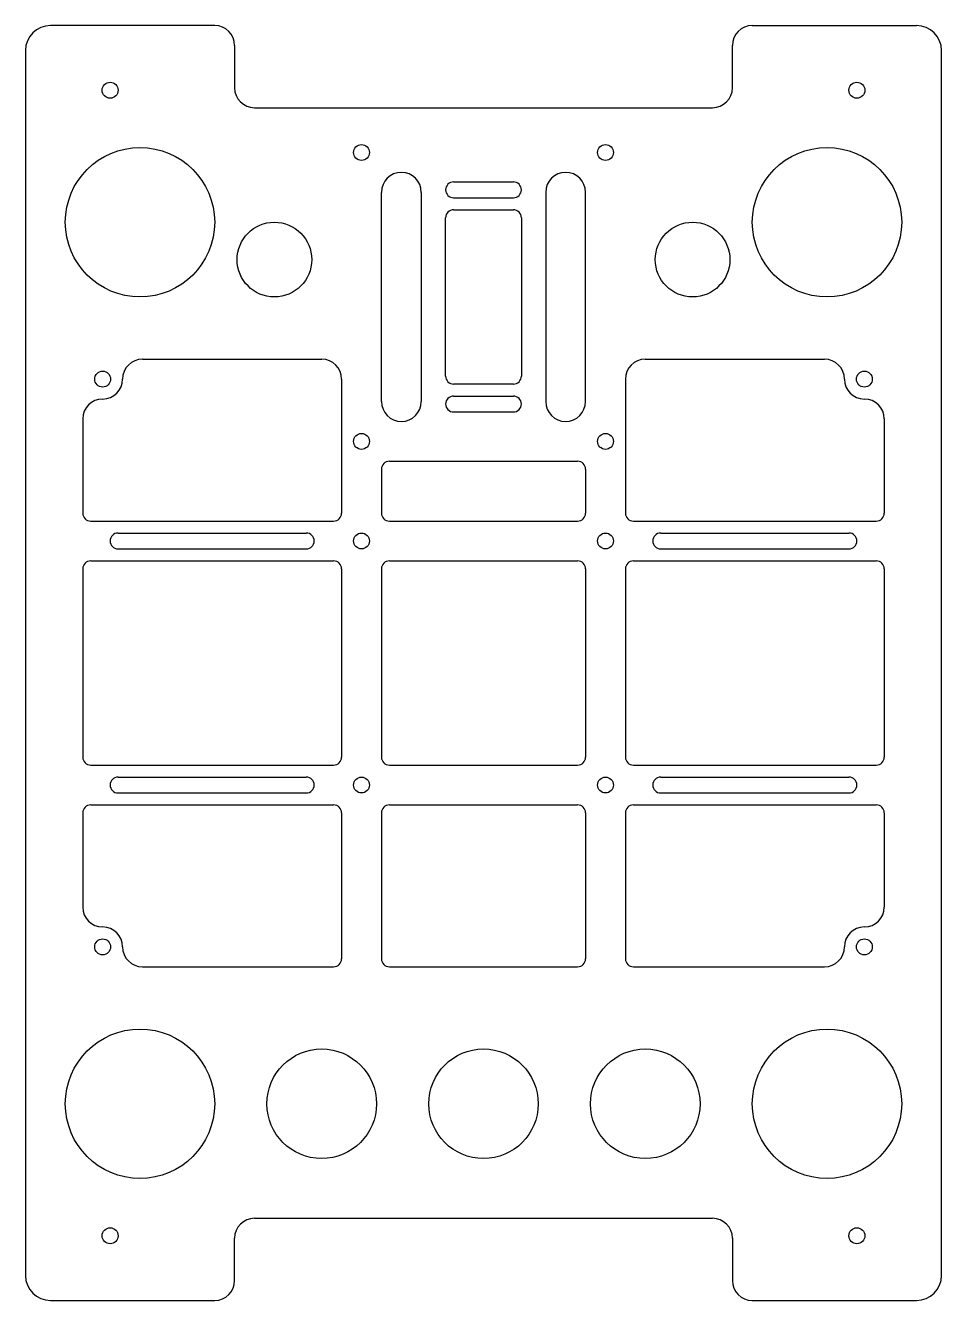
# Model space of a CAD drawing. Header units: millimetres. Extents: x -92 to 92, y -128 to 128.
import ezdxf

# ---------------------------------------------------------------- set-up
doc = ezdxf.new("R2010")
doc.units = ezdxf.units.MM
doc.layers.add('粗实线', color=7, linetype='Continuous', lineweight=30)
doc.layers.add('粗实线层', color=7, linetype='Continuous', lineweight=30)

msp = doc.modelspace()

# ---------------------------------------------------------------- linework, layer by layer
for p, q in [((-28.5, 57), (-28.5, 30.1)), ((28.5, 57), (28.5, 30.1)), ((-20.5, 38.9), (-20.5, 30.1)), ((20.5, 38.9), (20.5, 30.1)), ((-78.9, 28.5), (-30.1, 28.5)), ((-18.9, 28.5), (18.9, 28.5)), ((30.1, 28.5), (78.9, 28.5)), ((-78.9, 20.5), (-30.1, 20.5)), ((-18.9, 20.5), (18.9, 20.5)), ((30.1, 20.5), (78.9, 20.5)), ((-28.5, 18.9), (-28.5, -18.9)), ((-20.5, 18.9), (-20.5, -18.9)), ((20.5, 18.9), (20.5, -18.9)), ((28.5, 18.9), (28.5, -18.9)), ((-78.9, -20.5), (-30.1, -20.5)), ((-18.9, -20.5), (18.9, -20.5)), ((30.1, -20.5), (78.9, -20.5)), ((-78.9, -28.5), (-30.1, -28.5)), ((-28.5, -30.1), (-28.5, -59.4)), ((-20.5, -30.1), (-20.5, -59.4)), ((-18.9, -28.5), (18.9, -28.5)), ((20.5, -30.1), (20.5, -59.4)), ((28.5, -30.1), (28.5, -59.4)), ((30.1, -28.5), (78.9, -28.5))]:
    msp.add_line(p, q)
for centre, start, end in [((-18.9, 38.9), 90, 180), ((18.9, 38.9), 0, 90), ((-78.9, 30.1), 180, 270), ((-30.1, 30.1), 270, 0), ((-18.9, 30.1), 180, 270), ((18.9, 30.1), 270, 0), ((30.1, 30.1), 180, 270), ((78.9, 30.1), 270, 0), ((-78.9, 18.9), 90, 180), ((-30.1, 18.9), 0, 90), ((-18.9, 18.9), 90, 180), ((18.9, 18.9), 0, 90), ((30.1, 18.9), 90, 180), ((78.9, 18.9), 0, 90), ((-78.9, -18.9), 180, 270), ((-30.1, -18.9), 270, 0), ((-18.9, -18.9), 180, 270), ((18.9, -18.9), 270, 0), ((30.1, -18.9), 180, 270), ((78.9, -18.9), 270, 0), ((-78.9, -30.1), 90, 180), ((-30.1, -30.1), 0, 90), ((-18.9, -30.1), 90, 180), ((18.9, -30.1), 0, 90), ((30.1, -30.1), 90, 180), ((78.9, -30.1), 0, 90), ((-30.1, -59.4), 270, 0), ((-18.9, -59.4), 180, 270), ((18.9, -59.4), 270, 0), ((30.1, -59.4), 180, 270)]:
    msp.add_arc(centre, 1.6, start, end)
at = {"layer": '粗实线'}
for p, q in [((-54, 128), (-87, 128)), ((54, 128), (87, 128)), ((-92, 123), (-92, -123)), ((-50, 124), (-50, 115.5)), ((50, 115.5), (50, 124)), ((92, -123), (92, 123)), ((-46, 111.5), (46, 111.5)), ((-6, 96.6), (6, 96.6)), ((-20.5, 52.5), (-20.5, 94.5)), ((-12.5, 94.5), (-12.5, 52.5)), ((-6, 93.4), (6, 93.4)), ((12.5, 94.5), (12.5, 52.5)), ((20.5, 52.5), (20.5, 94.5)), ((-6, 91), (6, 91)), ((-7.6, 57.6), (-7.6, 89.4)), ((7.6, 89.4), (7.6, 57.6)), ((-68.5, 61), (-32.5, 61)), ((32.5, 61), (68.5, 61)), ((-72.5, 57), (-72.5, 57)), ((72.5, 57), (72.5, 57)), ((6, 56), (-6, 56)), ((-76.5, 53), (-76.5, 53)), ((-6, 53.6), (6, 53.6)), ((76.5, 53), (76.5, 53)), ((-80.5, 49), (-80.5, 30.1)), ((-6, 50.4), (6, 50.4)), ((80.5, 49), (80.5, 30.1)), ((-18.9, 40.5), (18.9, 40.5)), ((-73.4, 26.1), (-35.6, 26.1)), ((35.6, 26.1), (73.4, 26.1)), ((-73.4, 22.9), (-35.6, 22.9)), ((35.6, 22.9), (73.4, 22.9)), ((-80.5, 18.9), (-80.5, -18.9)), ((80.5, 18.9), (80.5, -18.9)), ((-73.4, -22.9), (-35.6, -22.9)), ((35.6, -22.9), (73.4, -22.9)), ((-73.4, -26.1), (-35.6, -26.1)), ((35.6, -26.1), (73.4, -26.1)), ((-80.5, -30.1), (-80.5, -49)), ((80.5, -30.1), (80.5, -49)), ((-76.5, -53), (-76.5, -53)), ((76.5, -53), (76.5, -53)), ((-72.5, -57), (-72.5, -57)), ((72.5, -57), (72.5, -57)), ((-68.5, -61), (-30.1, -61)), ((-18.9, -61), (18.9, -61)), ((30.1, -61), (68.5, -61)), ((-46, -111.5), (46, -111.5)), ((-50, -124), (-50, -115.5)), ((50, -115.5), (50, -124)), ((-87, -128), (-54, -128)), ((54, -128), (87, -128))]:
    msp.add_line(p, q, dxfattribs=at)
for centre, radius in [((-75, 115), 1.6), ((75, 115), 1.6), ((-69, 88.5), 15), ((69, 88.5), 15), ((-42, 81), 7.5), ((42, 81), 7.5), ((-69, -88.5), 15), ((69, -88.5), 15), ((-32.5, -88.5), 11), ((0, -88.5), 11), ((32.5, -88.5), 11), ((-75, -115), 1.6), ((75, -115), 1.6)]:
    msp.add_circle(centre, radius, dxfattribs=at)
for centre, radius, start, end in [((-54, 124), 4, 0, 90), ((-87, 123), 5, 90, 180), ((54, 124), 4, 90, 180), ((87, 123), 5, 0, 90), ((-46, 115.5), 4, 180, 270), ((46, 115.5), 4, 270, 0), ((-16.5, 94.5), 4, 90, 180), ((-16.5, 94.5), 4, 0, 90), ((16.5, 94.5), 4, 90, 180), ((16.5, 94.5), 4, 0, 90), ((-6, 95), 1.6, 90, 270), ((6, 95), 1.6, 270, 90), ((-6, 89.4), 1.6, 90, 180), ((6, 89.4), 1.6, 0, 90), ((-68.5, 57), 4, 90, 180), ((-32.5, 57), 4, 0, 90), ((32.5, 57), 4, 90, 180), ((68.5, 57), 4, 360, 90), ((-76.5, 57), 4, 270, 0), ((-6, 57.6), 1.6, 180, 270), ((6, 57.6), 1.6, 270, 0), ((76.5, 57), 4, 180, 270), ((-76.5, 49), 4, 90, 180), ((-16.5, 52.5), 4, 180, 270), ((-16.5, 52.5), 4, 270, 0), ((-6, 52), 1.6, 90, 270), ((6, 52), 1.6, 270, 90), ((16.5, 52.5), 4, 180, 270), ((16.5, 52.5), 4, 270, 0), ((76.5, 49), 4, 0, 90), ((-73.4, 24.5), 1.6, 90, 270), ((-35.6, 24.5), 1.6, 270, 90), ((35.6, 24.5), 1.6, 90, 270), ((73.4, 24.5), 1.6, 270, 90), ((-73.4, -24.5), 1.6, 90, 270), ((-35.6, -24.5), 1.6, 270, 90), ((35.6, -24.5), 1.6, 90, 270), ((73.4, -24.5), 1.6, 270, 90), ((-76.5, -49), 4, 180, 270), ((76.5, -49), 4, 270, 0), ((-76.5, -57), 4, 0, 90), ((76.5, -57), 4, 90, 180), ((-68.5, -57), 4, 180, 270), ((68.5, -57), 4, 270, 0), ((-46, -115.5), 4, 90, 180), ((46, -115.5), 4, 0, 90), ((-87, -123), 5, 180, 270), ((-54, -124), 4, 270, 0), ((54, -124), 4, 180, 270), ((87, -123), 5, 270, 0)]:
    msp.add_arc(centre, radius, start, end, dxfattribs=at)
at = {"layer": '粗实线层'}
for centre in [(-24.5, 102.5), (24.5, 102.5), (-76.5, 57), (76.5, 57), (-24.5, 44.5), (24.5, 44.5), (-24.5, 24.5), (24.5, 24.5), (-24.5, -24.5), (24.5, -24.5), (-76.5, -57), (76.5, -57)]:
    msp.add_circle(centre, 1.6, dxfattribs=at)

doc.saveas('drawing.dxf')
